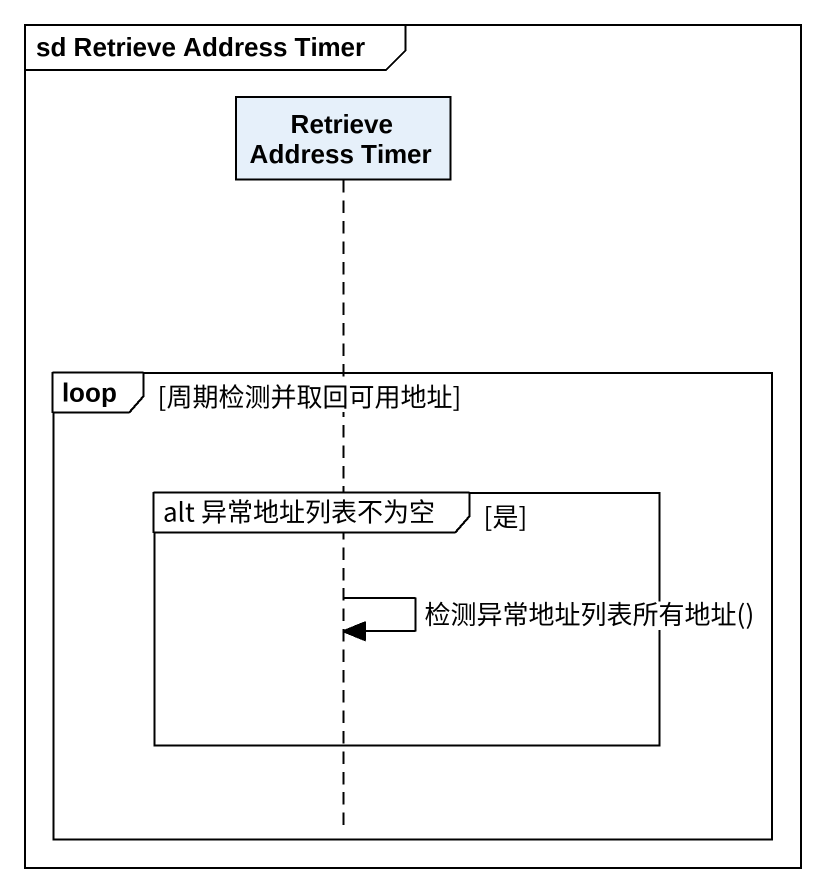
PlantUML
@startuml
mainframe sd Retrieve Address Timer
hide footbox
participant "Retrieve Address Timer" as Retrieve_Address_Timer

loop 周期检测并取回可用地址
  group alt 异常地址列表不为空 [是]
    Retrieve_Address_Timer -> Retrieve_Address_Timer : 检测异常地址列表所有地址()
  end
end
@enduml
